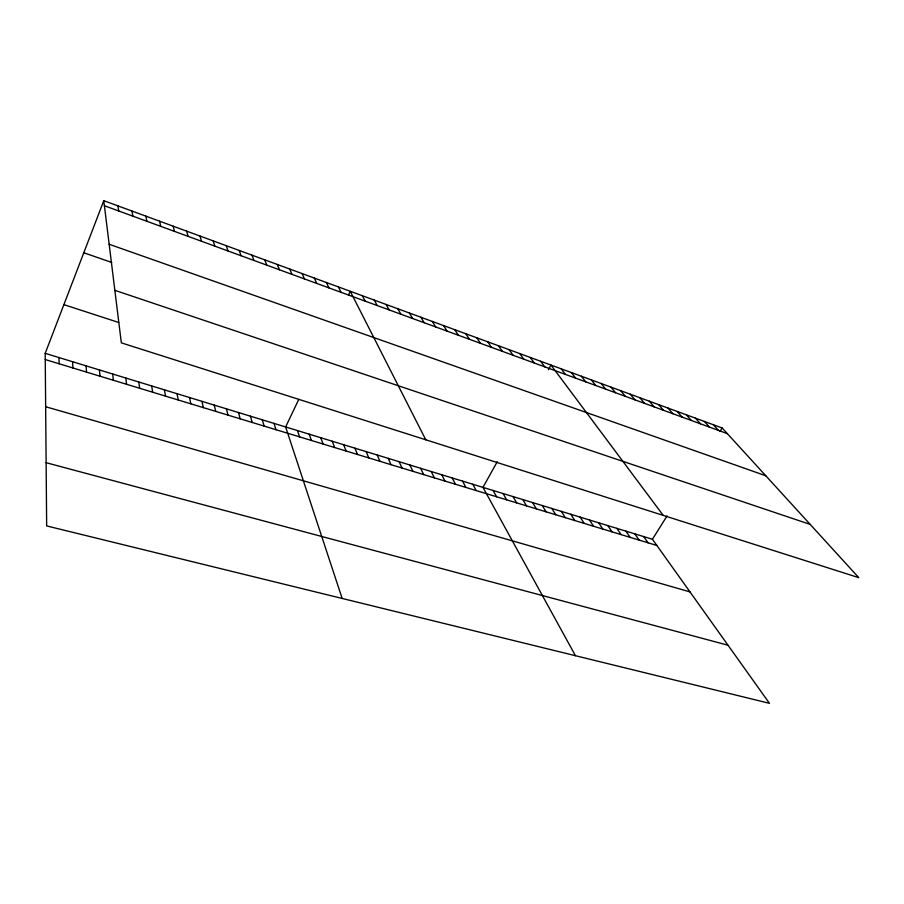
<?xml version="1.0" encoding="UTF-8"?>
<svg xmlns="http://www.w3.org/2000/svg" width="904" height="904" viewBox="0 0 904 904"><rect width="100%" height="100%" fill="white"/><g stroke="black" fill="none" stroke-linecap="round" stroke-linejoin="round"><path stroke-width="1.36" d="M45.2 353.351L652.428 539.259L769.462 703.323L46.658 525.925L45.2 353.351L103.779 200.677L722.194 427.999L858.8 577.667L121.339 342.853L103.779 200.677M298.783 399.365L285.641 426.959L342.153 598.448M348.605 294.783L350.266 291.28L425.773 439.785M497.223 461.741L482.973 487.38L575.441 655.705M548.389 369.725L550.977 365.069L663.231 515.393M652.428 539.259L667.084 515.89M719.957 431.57L722.194 427.999M46.127 462.701L728.025 645.23M45.652 406.732L689.978 591.894M45.256 359.566L656.869 545.485M63.89 304.637L118.65 322.468M114.853 290.32L810.199 524.41M83.801 252.758L111.712 262.431M109.158 244.261L765.801 475.775M104.412 205.739L727.347 433.649M713.346 424.744L718.454 430.394M704.419 421.467L709.482 427.106M695.425 418.168L700.442 423.795M686.362 414.823L691.323 420.462M677.209 411.467L682.124 417.106M667.988 408.077L672.847 413.704M658.688 404.653L663.502 410.292M649.309 401.206L654.067 406.834M639.851 397.737L644.552 403.353M630.314 394.223L634.958 399.851M620.698 390.686L625.285 396.302M610.991 387.127L615.522 392.731M601.205 383.522L605.68 389.138M591.34 379.895L595.747 385.499M581.374 376.233L585.736 381.838M571.339 372.55L575.633 378.143M561.203 368.821L565.429 374.414M540.671 361.272L544.773 366.854M530.264 357.453L534.298 363.024M519.766 353.588L523.732 359.148M643.648 536.569L648.044 542.795M509.178 349.701L513.077 355.249M634.789 533.857L639.139 540.095M498.488 345.769L502.319 351.317M625.862 531.123L630.167 537.371M616.878 528.365L621.127 534.626M487.708 341.802L491.46 347.351M607.804 525.597L612.008 531.846M476.826 337.813L480.51 343.339M598.663 522.794L602.821 529.055M589.453 519.969L593.555 526.241M465.854 333.768L469.447 339.294M580.165 517.133L584.221 523.405M454.768 329.7L458.294 335.214M570.808 514.263L574.797 520.534M561.361 511.37L565.305 517.653M443.581 325.587L447.028 331.09M551.847 508.466L555.734 514.738M432.304 321.44L435.66 326.932M542.253 505.528L546.084 511.811M532.58 502.556L536.343 508.85M420.914 317.247L424.191 322.739M522.817 499.573L526.535 505.867M409.41 313.021L412.608 318.502M512.986 496.567L516.636 502.861M397.805 308.761L400.913 314.219M503.065 493.527L506.658 499.822M493.064 490.465L496.59 496.759M386.087 304.456L389.115 309.902M374.267 300.105L377.194 305.541M472.803 484.261L476.205 490.567M462.543 481.12L465.876 487.425M362.323 295.721L365.171 301.145M452.203 477.956L455.458 484.261M441.762 474.758L444.96 481.075M431.231 471.538L434.361 477.854M338.39 286.918L341.057 292.32M420.62 468.283L423.671 474.6M326.401 282.511L328.966 287.901M409.907 465.006L412.891 471.323M399.105 461.695L402.009 468.012M314.298 278.059L316.773 283.438M388.212 458.362L391.036 464.679M302.083 273.573L304.456 278.929M377.217 454.994L379.962 461.311M289.743 269.042L292.015 274.375M366.12 451.604L368.798 457.921M354.933 448.169L357.521 454.497M277.291 264.465L279.46 269.787M343.644 444.711L346.153 451.039M264.725 259.843L266.782 265.143M332.243 441.231L334.683 447.548M320.75 437.705L323.101 444.033M252.024 255.177L253.979 260.465M309.157 434.157L311.417 440.474M239.21 250.464L241.052 255.73M297.45 430.575L299.619 436.892M226.26 245.696L228 250.962M274.002 423.4L275.991 429.716M213.186 240.893L214.813 246.137M262.262 419.806L264.171 426.112M199.987 236.046L201.49 241.255M250.419 416.179L252.227 422.484M238.475 412.518L240.181 418.823M186.653 231.141L188.043 236.339M226.407 408.823L228.023 415.128M173.184 226.192L174.449 231.367M214.237 405.094L215.751 411.399M201.954 401.342L203.366 407.636M159.59 221.186L160.731 226.35M189.557 397.545L190.868 403.839M145.849 216.135L146.866 221.277M177.037 393.715L178.257 399.997M164.415 389.839L165.522 396.133M131.961 211.039L132.854 216.146M151.669 385.94L152.663 392.223M117.949 205.886L118.706 210.971M138.798 381.996L139.679 388.279M125.803 378.019L126.583 384.29M112.695 374.007L113.35 380.268M99.451 369.951L99.994 376.211M86.083 365.86L86.513 372.109M72.591 361.736L72.885 367.973M58.963 357.555L59.144 363.792"/></g></svg>
